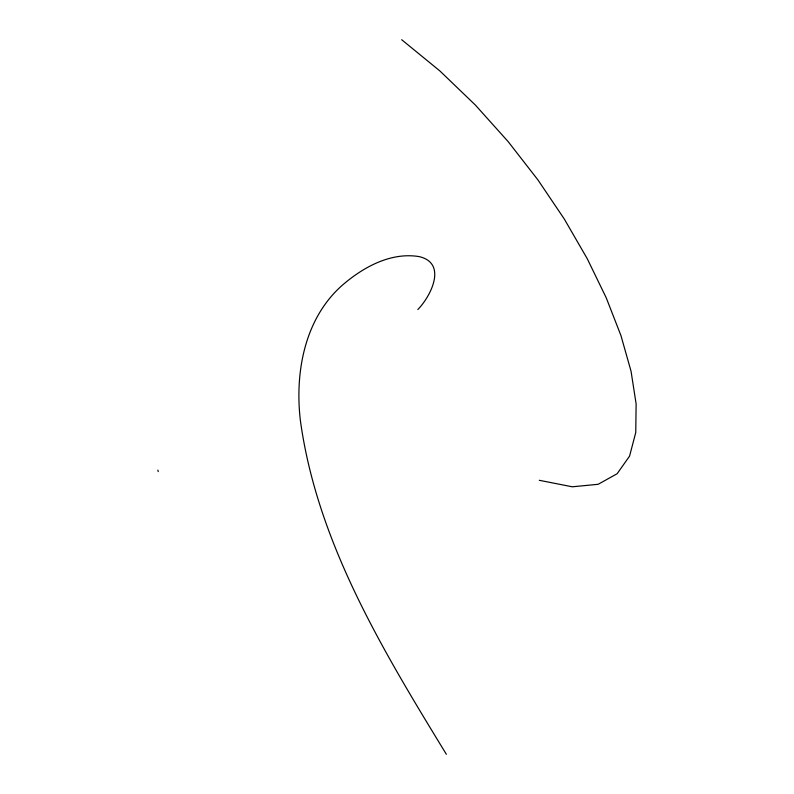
<?xml version="1.0" encoding="UTF-8"?>
<svg xmlns="http://www.w3.org/2000/svg" width="794" height="794" viewBox="0 0 794 794"><rect width="100%" height="100%" fill="white"/><g stroke="black" fill="none" stroke-linecap="round" stroke-linejoin="round"><path stroke-width="1.19" d="M417.852 309.531C430.805 296.281 447.618 263.32 419.262 256.631C390.916 251.867 363.305 267.131 342.502 285.066C304.588 318.315 294.753 372.297 300.36 420.363C317.124 542.62 383.174 650.881 446.367 754.3M539.295 480.301L572.295 486.801L598.17 484.29L617.146 473.72L629.563 456.123L635.756 432.512L636.123 403.888L631.051 371.255L620.948 335.564L606.199 297.73L587.203 258.626L564.306 219.045L537.836 179.781L508.091 141.54L475.328 105.016L439.797 70.865L401.655 39.7M157.877 470.098L158.244 471.626"/></g></svg>
